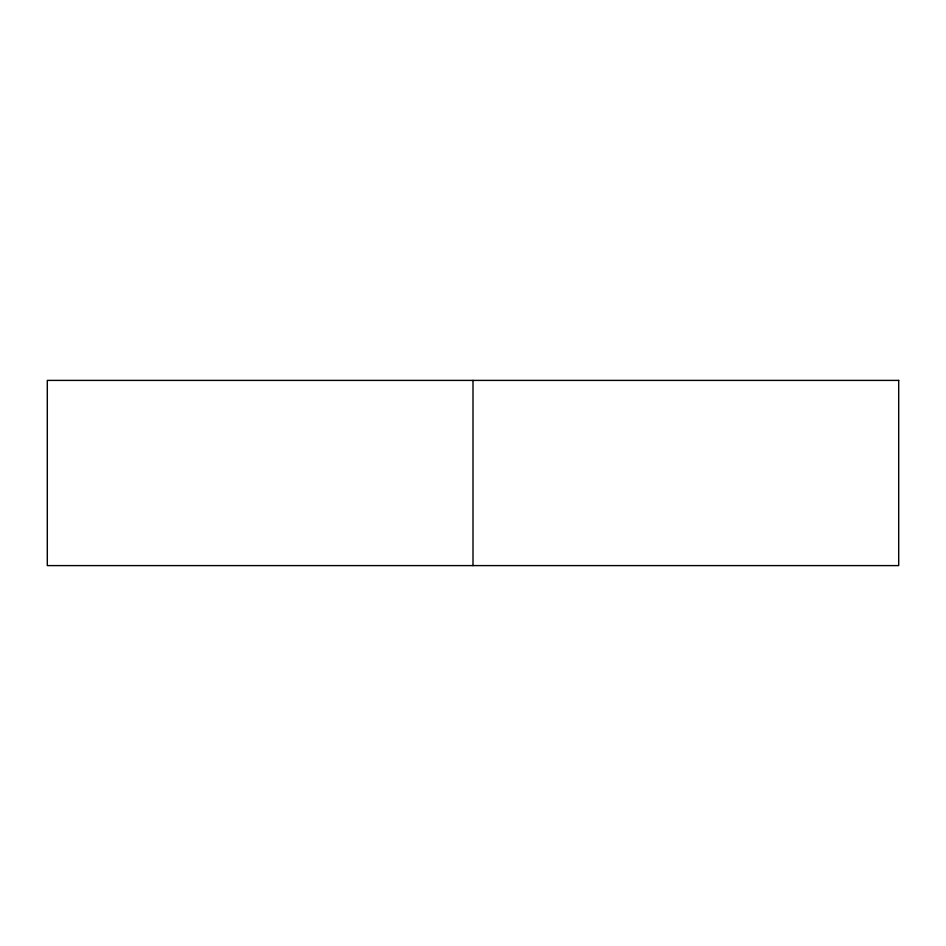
<?xml version="1.0" encoding="UTF-8"?>
<svg xmlns="http://www.w3.org/2000/svg" width="946" height="946" viewBox="0 0 946 946"><rect width="100%" height="100%" fill="white"/><g stroke="black" fill="none" stroke-linecap="round" stroke-linejoin="round"><path stroke-width="1.42" d="M473 380.398L473 565.602M898.7 380.398L47.3 380.398L47.3 565.602L898.7 565.602L898.7 380.398"/></g></svg>
